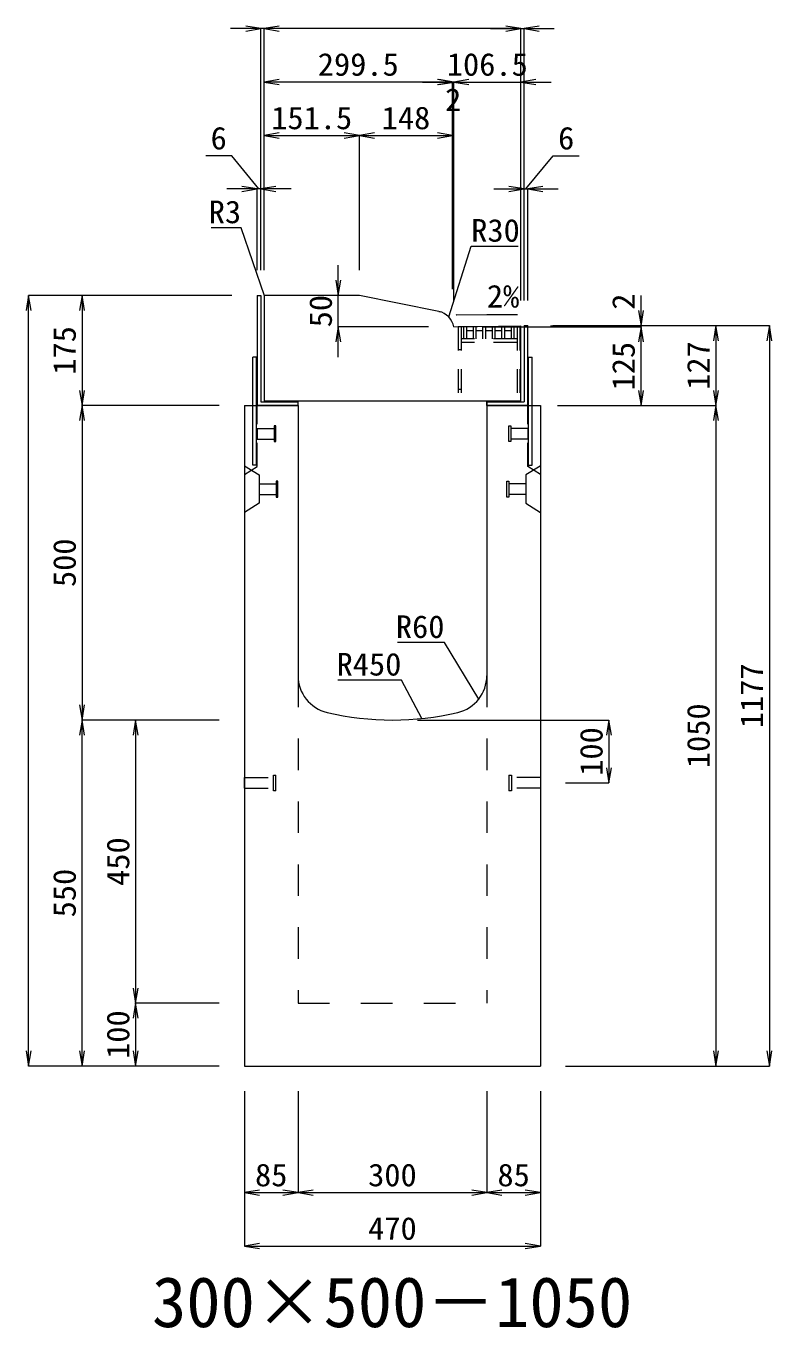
# Model space of a CAD drawing. Units: millimetres at full size. Extents: x -1809 to 57027, y -20349 to 17321.
# Drawn here: x 7818 to 9003, y -12112 to -10043 of the extents above; entities that cross this region are included whole.
import ezdxf
from ezdxf.enums import TextEntityAlignment as Align

# ---------------------------------------------------------------- set-up
doc = ezdxf.new("R2010")
doc.units = ezdxf.units.MM
doc.header["$LTSCALE"] = 50
for name, pattern in [('USER1', [2, 1, -1]), ('USER2', [1.35, 0.75, -0.6]), ('USER3', [1.35, 0.75, -0.6])]:
    doc.linetypes.add(name, pattern=pattern)
for name, color, linetype, lineweight in [('インサート', 3, 'USER2', 9), ('受枠', 3, 'Continuous', 5), ('寸法線', 7, 'Continuous', 13), ('引出線', 4, 'Continuous', 13), ('本体', 2, 'Continuous', 13), ('補助線', 8, 'Continuous', 13), ('ｸﾞﾚｰﾁﾝｸﾞ', 7, 'USER3', 9)]:
    doc.layers.add(name, color=color, linetype=linetype, lineweight=lineweight)
doc.layers.add('文字', color=7, linetype='Continuous')
doc.styles.add('ＭＳ 明朝', font='')
doc.styles.get('ＭＳ 明朝').set_extended_font_data('MS Mincho')

# ---------------------------------------------------------------- blocks, each defined once
blk = doc.blocks.new('open_arrow')
at = {"color": 0, "linetype": 'Continuous', "lineweight": -2}
blk.add_lwpolyline([(7.5, 1.25), (0, 0), (7.5, -1.25)], dxfattribs=at)

msp = doc.modelspace()

# ---------------------------------------------------------------- linework, layer by layer
at = {"layer": 'インサート'}
for p, q in [((8185, -10682.55), (8212, -10682.55)), ((8185, -10682.55), (8185, -10699.55)), ((8215, -10678.55), (8212, -10678.55)), ((8212, -10678.55), (8212, -10703.55)), ((8215, -10703.55), (8215, -10678.55)), ((8585, -10678.55), (8588, -10678.55)), ((8585, -10703.55), (8585, -10678.55)), ((8588, -10678.55), (8588, -10703.55)), ((8615, -10682.55), (8588, -10682.55)), ((8615, -10682.55), (8615, -10699.55)), ((8185, -10699.55), (8212, -10699.55)), ((8212, -10703.55), (8215, -10703.55)), ((8588, -10703.55), (8585, -10703.55)), ((8615, -10699.55), (8588, -10699.55)), ((8188.2, -10770.55), (8215.2, -10770.55)), ((8188.2, -10770.55), (8188.2, -10787.55)), ((8218.2, -10766.55), (8215.2, -10766.55)), ((8215.2, -10766.55), (8215.2, -10791.55)), ((8218.2, -10791.55), (8218.2, -10766.55)), ((8581.8, -10766.55), (8584.8, -10766.55)), ((8581.8, -10791.55), (8581.8, -10766.55)), ((8584.8, -10766.55), (8584.8, -10791.55)), ((8611.8, -10770.55), (8584.8, -10770.55)), ((8611.8, -10770.55), (8611.8, -10787.55)), ((8188.2, -10787.55), (8215.2, -10787.55)), ((8215.2, -10791.55), (8218.2, -10791.55)), ((8584.8, -10791.55), (8581.8, -10791.55)), ((8611.8, -10787.55), (8584.8, -10787.55)), ((8211, -11258.55), (8211, -11233.55)), ((8211, -11233.55), (8215, -11233.55)), ((8215, -11258.55), (8215, -11233.55)), ((8585, -11233.55), (8589, -11233.55)), ((8585, -11233.55), (8585, -11258.55)), ((8589, -11233.55), (8589, -11258.55)), ((8165, -11237.55), (8211, -11237.55)), ((8165, -11254.55), (8165, -11237.55)), ((8165, -11254.55), (8211, -11254.55)), ((8635, -11237.55), (8589, -11237.55)), ((8635, -11254.55), (8589, -11254.55)), ((8635, -11237.55), (8635, -11254.55)), ((8215, -11258.55), (8211, -11258.55)), ((8589, -11258.55), (8585, -11258.55))]:
    msp.add_line(p, q, dxfattribs=at)
at = {"layer": '受枠'}
for p, q in [((8185, -10471.05), (8185, -10646.05)), ((8185, -10471.05), (8191, -10471.05)), ((8185, -10471.05), (8191, -10471.05)), ((8191, -10471.05), (8191, -10640.05)), ((8609, -10519.06), (8609, -10640.05)), ((8609, -10519.06), (8615, -10519.06)), ((8615, -10646.05), (8615, -10519.06)), ((8178, -10741.05), (8178, -10569.06)), ((8184, -10569.06), (8178, -10569.06)), ((8184, -10741.05), (8184, -10569.06)), ((8616, -10741.05), (8616, -10569.06)), ((8616, -10569.06), (8622, -10569.06)), ((8622, -10741.05), (8622, -10569.06)), ((8250, -10646.05), (8185, -10646.05)), ((8191, -10640.05), (8250, -10640.05)), ((8250, -10646.05), (8250, -10640.05)), ((8550, -10640.05), (8550, -10646.05)), ((8550, -10640.05), (8609, -10640.05)), ((8550, -10646.05), (8550, -10640.05)), ((8615, -10646.05), (8550, -10646.05)), ((8184, -10741.05), (8178, -10741.05)), ((8616, -10741.05), (8622, -10741.05))]:
    msp.add_line(p, q, dxfattribs=at)
at = {"layer": '寸法線'}
for p, q in [((8244, -10046.93), (8143, -10046.93)), ((8191, -10431.03), (8191, -10046.93)), ((8196, -10431.03), (8196, -10046.93)), ((8604, -10046.93), (8196, -10046.93)), ((8196, -10431.03), (8196, -10046.93)), ((8556, -10046.93), (8657, -10046.93)), ((8604, -10479.23), (8604, -10046.93)), ((8604, -10479.23), (8604, -10046.93)), ((8609, -10479.04), (8609, -10046.93)), ((8495.51, -10131.93), (8196, -10131.93)), ((8196, -10431.03), (8196, -10131.93)), ((8447.51, -10131.93), (8545.44, -10131.93)), ((8449.44, -10131.93), (8652, -10131.93)), ((8495.51, -10461.09), (8495.51, -10131.93)), ((8495.51, -10461.09), (8495.51, -10131.93)), ((8497.44, -10481.08), (8497.44, -10131.93)), ((8497.44, -10481.08), (8497.44, -10131.93)), ((8604, -10479.23), (8604, -10131.93)), ((8196, -10216.93), (8347.5, -10216.93)), ((8196, -10431.03), (8196, -10216.93)), ((8347.5, -10431.03), (8347.5, -10216.93)), ((8347.5, -10216.93), (8495.51, -10216.93)), ((8347.5, -10431.03), (8347.5, -10216.93)), ((8495.51, -10461.09), (8495.51, -10216.93)), ((8144.67, -10249.13), (8103.44, -10249.13)), ((8188, -10301.93), (8144.67, -10249.13)), ((8612, -10301.93), (8655.33, -10249.13)), ((8655.33, -10249.13), (8696.56, -10249.13)), ((8239, -10301.93), (8137, -10301.93)), ((8185, -10431.03), (8185, -10301.93)), ((8191, -10431.03), (8191, -10301.93)), ((8561, -10301.93), (8663, -10301.93)), ((8609, -10479.04), (8609, -10301.93)), ((8615, -10479.04), (8615, -10301.93)), ((8313.83, -10569.11), (8313.83, -10423.05)), ((7822.06, -11696.05), (7822.06, -10471.05)), ((8144.98, -10471.05), (7822.06, -10471.05)), ((7907.06, -10471.05), (7907.06, -10646.05)), ((8144.98, -10471.05), (7907.06, -10471.05)), ((8313.83, -10471.05), (8307.48, -10471.05)), ((8794.94, -10569.1), (8794.94, -10471.25)), ((8457.42, -10521.11), (8313.83, -10521.11)), ((8544.46, -10521.1), (8794.94, -10521.1)), ((8544.46, -10521.1), (8794.94, -10521.1)), ((8651.02, -10519.25), (8794.94, -10519.25)), ((8655.02, -10519.06), (8913.78, -10519.06)), ((8655.02, -10519.06), (8998.78, -10519.06)), ((8794.94, -10646.05), (8794.94, -10521.1)), ((8913.78, -10519.06), (8913.78, -10646.05)), ((8998.78, -10519.06), (8998.78, -11696.05)), ((8124.98, -10646.05), (7907.06, -10646.05)), ((7907.06, -10646.05), (7907.06, -11146.05)), ((8124.98, -10646.05), (7907.06, -10646.05)), ((8662.02, -10646.05), (8794.94, -10646.05)), ((8675.02, -10646.05), (8913.78, -10646.05)), ((8675.02, -10646.05), (8913.78, -10646.05)), ((8913.78, -10646.05), (8913.78, -11696.05)), ((8124.98, -11146.05), (7907.06, -11146.05)), ((7907.06, -11696.05), (7907.06, -11146.05)), ((8124.98, -11146.05), (7907.06, -11146.05)), ((7992.06, -11146.05), (7992.06, -11596.05)), ((8124.98, -11146.05), (7992.06, -11146.05)), ((8440.02, -11146.05), (8743.78, -11146.05)), ((8743.78, -11146.05), (8743.78, -11246.05)), ((8675.02, -11246.05), (8743.78, -11246.05)), ((8124.98, -11596.05), (7992.06, -11596.05)), ((7992.06, -11596.05), (7992.06, -11696.05)), ((8124.98, -11596.05), (7992.06, -11596.05)), ((8124.98, -11696.05), (7822.06, -11696.05)), ((8124.98, -11696.05), (7907.06, -11696.05)), ((8124.98, -11696.05), (7992.06, -11696.05)), ((8675.02, -11696.05), (8913.78, -11696.05)), ((8675.02, -11696.05), (8998.78, -11696.05)), ((8165, -11736.07), (8165, -11897.21)), ((8165, -11736.07), (8165, -11982.21)), ((8250, -11736.07), (8250, -11897.21)), ((8250, -11736.07), (8250, -11897.21)), ((8550, -11736.07), (8550, -11897.21)), ((8550, -11736.07), (8550, -11897.21)), ((8635, -11736.07), (8635, -11897.21)), ((8635, -11736.07), (8635, -11982.21)), ((8165, -11897.21), (8250, -11897.21)), ((8250, -11897.21), (8550, -11897.21)), ((8550, -11897.21), (8635, -11897.21)), ((8165, -11982.21), (8635, -11982.21))]:
    msp.add_line(p, q, dxfattribs=at)
at = {"layer": '引出線'}
for points in [[(8196.88, -10471.93), (8159.65, -10363.53), (8111.92, -10363.53)], [(8489.42, -10505.21), (8525.11, -10392.88), (8599.79, -10392.88)], [(8501.31, -10501.75), (8550.05, -10501.21), (8598.81, -10501.21)], [(8537.07, -11112.74), (8482.66, -11022.84), (8407.98, -11022.84)], [(8446.44, -11143.65), (8414.22, -11082.51), (8313.21, -11082.51)]]:
    msp.add_lwpolyline(points, dxfattribs=at)
at = {"layer": '本体', "lineweight": 20}
for p, q in [((8347.5, -10471.05), (8198.95, -10471.05)), ((8473.81, -10496.66), (8347.5, -10471.05)), ((8196, -10474.05), (8196, -10639.05)), ((8497.44, -10521.1), (8604, -10519.25)), ((8604, -10639.05), (8604, -10519.25)), ((8604, -10639.05), (8196, -10639.05))]:
    msp.add_line(p, q, dxfattribs=at)
at = {"layer": '本体'}
for p, q in [((8165, -10646.05), (8165, -11696.05)), ((8165, -10646.05), (8250, -10646.05)), ((8250, -10646.05), (8250, -11075.53)), ((8550, -10646.05), (8550, -11075.53)), ((8550, -10646.05), (8635, -10646.05)), ((8635, -10646.05), (8635, -11696.05)), ((8165, -11696.05), (8635, -11696.05))]:
    msp.add_line(p, q, dxfattribs=at)
at = {"layer": '本体', "linetype": 'USER2', "lineweight": 9}
for p, q in [((8185, -10743.05), (8185, -10646.05)), ((8615, -10743.05), (8615, -10646.05)), ((8165, -10755.55), (8185, -10743.05)), ((8635, -10755.55), (8615, -10743.05))]:
    msp.add_line(p, q, dxfattribs=at)
at = {"layer": '本体', "lineweight": 9}
for p, q in [((8165, -10742.05), (8188.2, -10756.55)), ((8188.2, -10756.55), (8188.2, -10801.55)), ((8634.58, -10742.31), (8611.8, -10756.55)), ((8611.8, -10756.55), (8611.8, -10801.55)), ((8188.2, -10801.55), (8165, -10816.05)), ((8611.8, -10801.55), (8635, -10816.05))]:
    msp.add_line(p, q, dxfattribs=at)
at = {"layer": '本体', "linetype": 'USER1', "lineweight": 15}
for p, q in [((8250, -11075.53), (8250, -11596.05)), ((8550, -11075.53), (8550, -11596.05)), ((8250, -11596.05), (8550, -11596.05))]:
    msp.add_line(p, q, dxfattribs=at)
at = {"layer": '本体', "lineweight": 20}
for centre, radius, start, end in [((8199, -10474.05), 3, 90, 180), ((8467.85, -10526.06), 30, 9.51572, 78.54145)]:
    msp.add_arc(centre, radius, start, end, dxfattribs=at)
at = {"layer": '本体'}
for centre, radius, start, end in [((8310, -11075.53), 60, 180, 256.65764), ((8490, -11075.53), 60, 283.34236, 0), ((8400, -10696.05), 450, 256.65764, 283.34236)]:
    msp.add_arc(centre, radius, start, end, dxfattribs=at)
at = {"layer": '補助線'}
msp.add_line((8473.82, -10496.71), (8475.55, -10497.06), dxfattribs=at)
at = {"layer": 'ｸﾞﾚｰﾁﾝｸﾞ', "linetype": 'USER2', "lineweight": 5}
for p, q in [((8602.5, -10521.05), (8504.5, -10521.05)), ((8504.5, -10521.05), (8504.5, -10639.05)), ((8509, -10521.05), (8509, -10639.05)), ((8513.5, -10540.05), (8513.5, -10521.05)), ((8518, -10540.05), (8518, -10521.05)), ((8518, -10527.05), (8528.6, -10527.05)), ((8528.6, -10540.05), (8528.6, -10521.05)), ((8533.1, -10540.05), (8533.1, -10521.05)), ((8533.1, -10527.05), (8543.7, -10527.05)), ((8543.7, -10540.05), (8543.7, -10521.05)), ((8548.2, -10540.05), (8548.2, -10521.05)), ((8548.2, -10527.05), (8558.8, -10527.05)), ((8558.8, -10540.05), (8558.8, -10521.05)), ((8563.3, -10540.05), (8563.3, -10521.05)), ((8563.3, -10527.05), (8573.9, -10527.05)), ((8573.9, -10540.05), (8573.9, -10521.05)), ((8578.4, -10540.05), (8578.4, -10521.05)), ((8578.4, -10527.05), (8589, -10527.05)), ((8589, -10540.05), (8589, -10521.05)), ((8593.5, -10540.05), (8593.5, -10521.05)), ((8598, -10521.05), (8598, -10639.05)), ((8602.5, -10521.05), (8602.5, -10639.05)), ((8598, -10540.05), (8509, -10540.05)), ((8598, -10546.05), (8509, -10546.05)), ((8509, -10557.55), (8504.5, -10557.55)), ((8509, -10620.55), (8504.5, -10620.55))]:
    msp.add_line(p, q, dxfattribs=at)

# ---------------------------------------------------------------- block references
at = {"layer": '寸法線', "xscale": 3.2, "yscale": 3.2}
for p, rotation in [((8191, -10046.93), 180), ((8604, -10046.93), 180), ((8604, -10046.93), 180), ((8495.51, -10131.93), 180), ((8495.51, -10131.93), 180), ((8497.44, -10131.93), 180), ((8347.5, -10216.93), 180), ((8495.51, -10216.93), 180), ((8185, -10301.93), 180), ((8609, -10301.93), 180), ((8313.83, -10471.05), 90), ((7822.06, -10471.05), 270), ((7907.06, -10471.05), 270), ((8794.94, -10519.25), 90), ((8313.83, -10521.11), 270), ((8794.94, -10521.1), 270), ((8794.94, -10521.1), 270), ((8913.78, -10519.06), 270), ((8998.78, -10519.06), 270), ((7907.06, -10646.05), 90), ((8794.94, -10646.05), 90), ((8913.78, -10646.05), 90), ((7907.06, -10646.05), 270), ((8913.78, -10646.05), 270), ((7907.06, -11146.05), 90), ((7907.06, -11146.05), 270), ((7992.06, -11146.05), 270), ((8743.78, -11146.05), 270), ((8743.78, -11246.05), 90), ((7992.06, -11596.05), 90), ((7992.06, -11596.05), 270), ((7822.06, -11696.05), 90), ((7907.06, -11696.05), 90), ((7992.06, -11696.05), 90), ((8913.78, -11696.05), 90), ((8998.78, -11696.05), 90), ((8250, -11897.21), 180), ((8550, -11897.21), 180), ((8635, -11897.21), 180), ((8635, -11982.21), 180)]:
    msp.add_blockref('open_arrow', p, dxfattribs=dict(at, rotation=rotation))
for p in [(8196, -10046.93), (8196, -10046.93), (8609, -10046.93), (8196, -10131.93), (8497.44, -10131.93), (8604, -10131.93), (8196, -10216.93), (8347.5, -10216.93), (8191, -10301.93), (8615, -10301.93), (8165, -11897.21), (8250, -11897.21), (8550, -11897.21), (8165, -11982.21)]:
    msp.add_blockref('open_arrow', p, dxfattribs=at)
at = {"layer": '引出線', "xscale": 0.0533, "yscale": 0.0533}
for p, rotation in [((8196.88, -10471.93), 109), ((8489.42, -10505.21), 72.4), ((8501.31, -10501.75), 0.6), ((8537.07, -11112.74), 121.2), ((8446.44, -11143.65), 117.8)]:
    msp.add_blockref('open_arrow', p, dxfattribs=dict(at, rotation=rotation))

# ---------------------------------------------------------------- texts
at = {"layer": '寸法線', "style": 'ＭＳ 明朝', "width": 1.05}
for s, p in [('299.5', (8345.75, -10103.91)), ('106.5', (8550.72, -10103.91)), ('2', (8496.47, -10159.95)), ('151.5', (8271.75, -10188.91)), ('148', (8421.5, -10188.91)), ('6', (8124.05, -10221.11)), ('6', (8675.95, -10221.11)), ('85', (8207.5, -11869.19)), ('300', (8400, -11869.19)), ('85', (8592.5, -11869.19)), ('470', (8400, -11954.19))]:
    msp.add_text(s, height=36.03, dxfattribs=at).set_placement(p, align=Align.MIDDLE_CENTER)
for s, p in [('2', (8766.92, -10480.99)), ('50', (8285.81, -10496.08)), ('175', (7879.04, -10558.55)), ('125', (8766.92, -10583.58)), ('127', (8885.76, -10582.56)), ('500', (7879.04, -10896.05)), ('1177', (8970.76, -11107.56)), ('1050', (8885.76, -11171.05)), ('100', (8715.76, -11196.05)), ('450', (7964.04, -11371.05)), ('550', (7879.04, -11421.05)), ('100', (7964.04, -11646.05))]:
    msp.add_text(s, height=36.03, rotation=90, dxfattribs=at).set_placement(p, align=Align.MIDDLE_CENTER)
at = {"layer": '引出線', "style": 'ＭＳ 明朝', "width": 1.05}
for s, p in [('R3', (8159.65, -10320.33)), ('R60', (8482.66, -10979.64)), ('R450', (8414.22, -11039.31))]:
    msp.add_text(s, height=36.03, dxfattribs=at).set_placement(p, align=Align.TOP_RIGHT)
for s, p in [('R30', (8525.11, -10349.68)), ('2%', (8550.05, -10454.3))]:
    msp.add_text(s, height=36.03, dxfattribs=at).set_placement(p, align=Align.TOP_LEFT)
at = {"layer": '文字', "style": 'ＭＳ 明朝'}
msp.add_text('300×500－1050', height=80.06, dxfattribs=at).set_placement((8399.52, -12071.03), align=Align.MIDDLE_CENTER)

doc.saveas('drawing.dxf')
